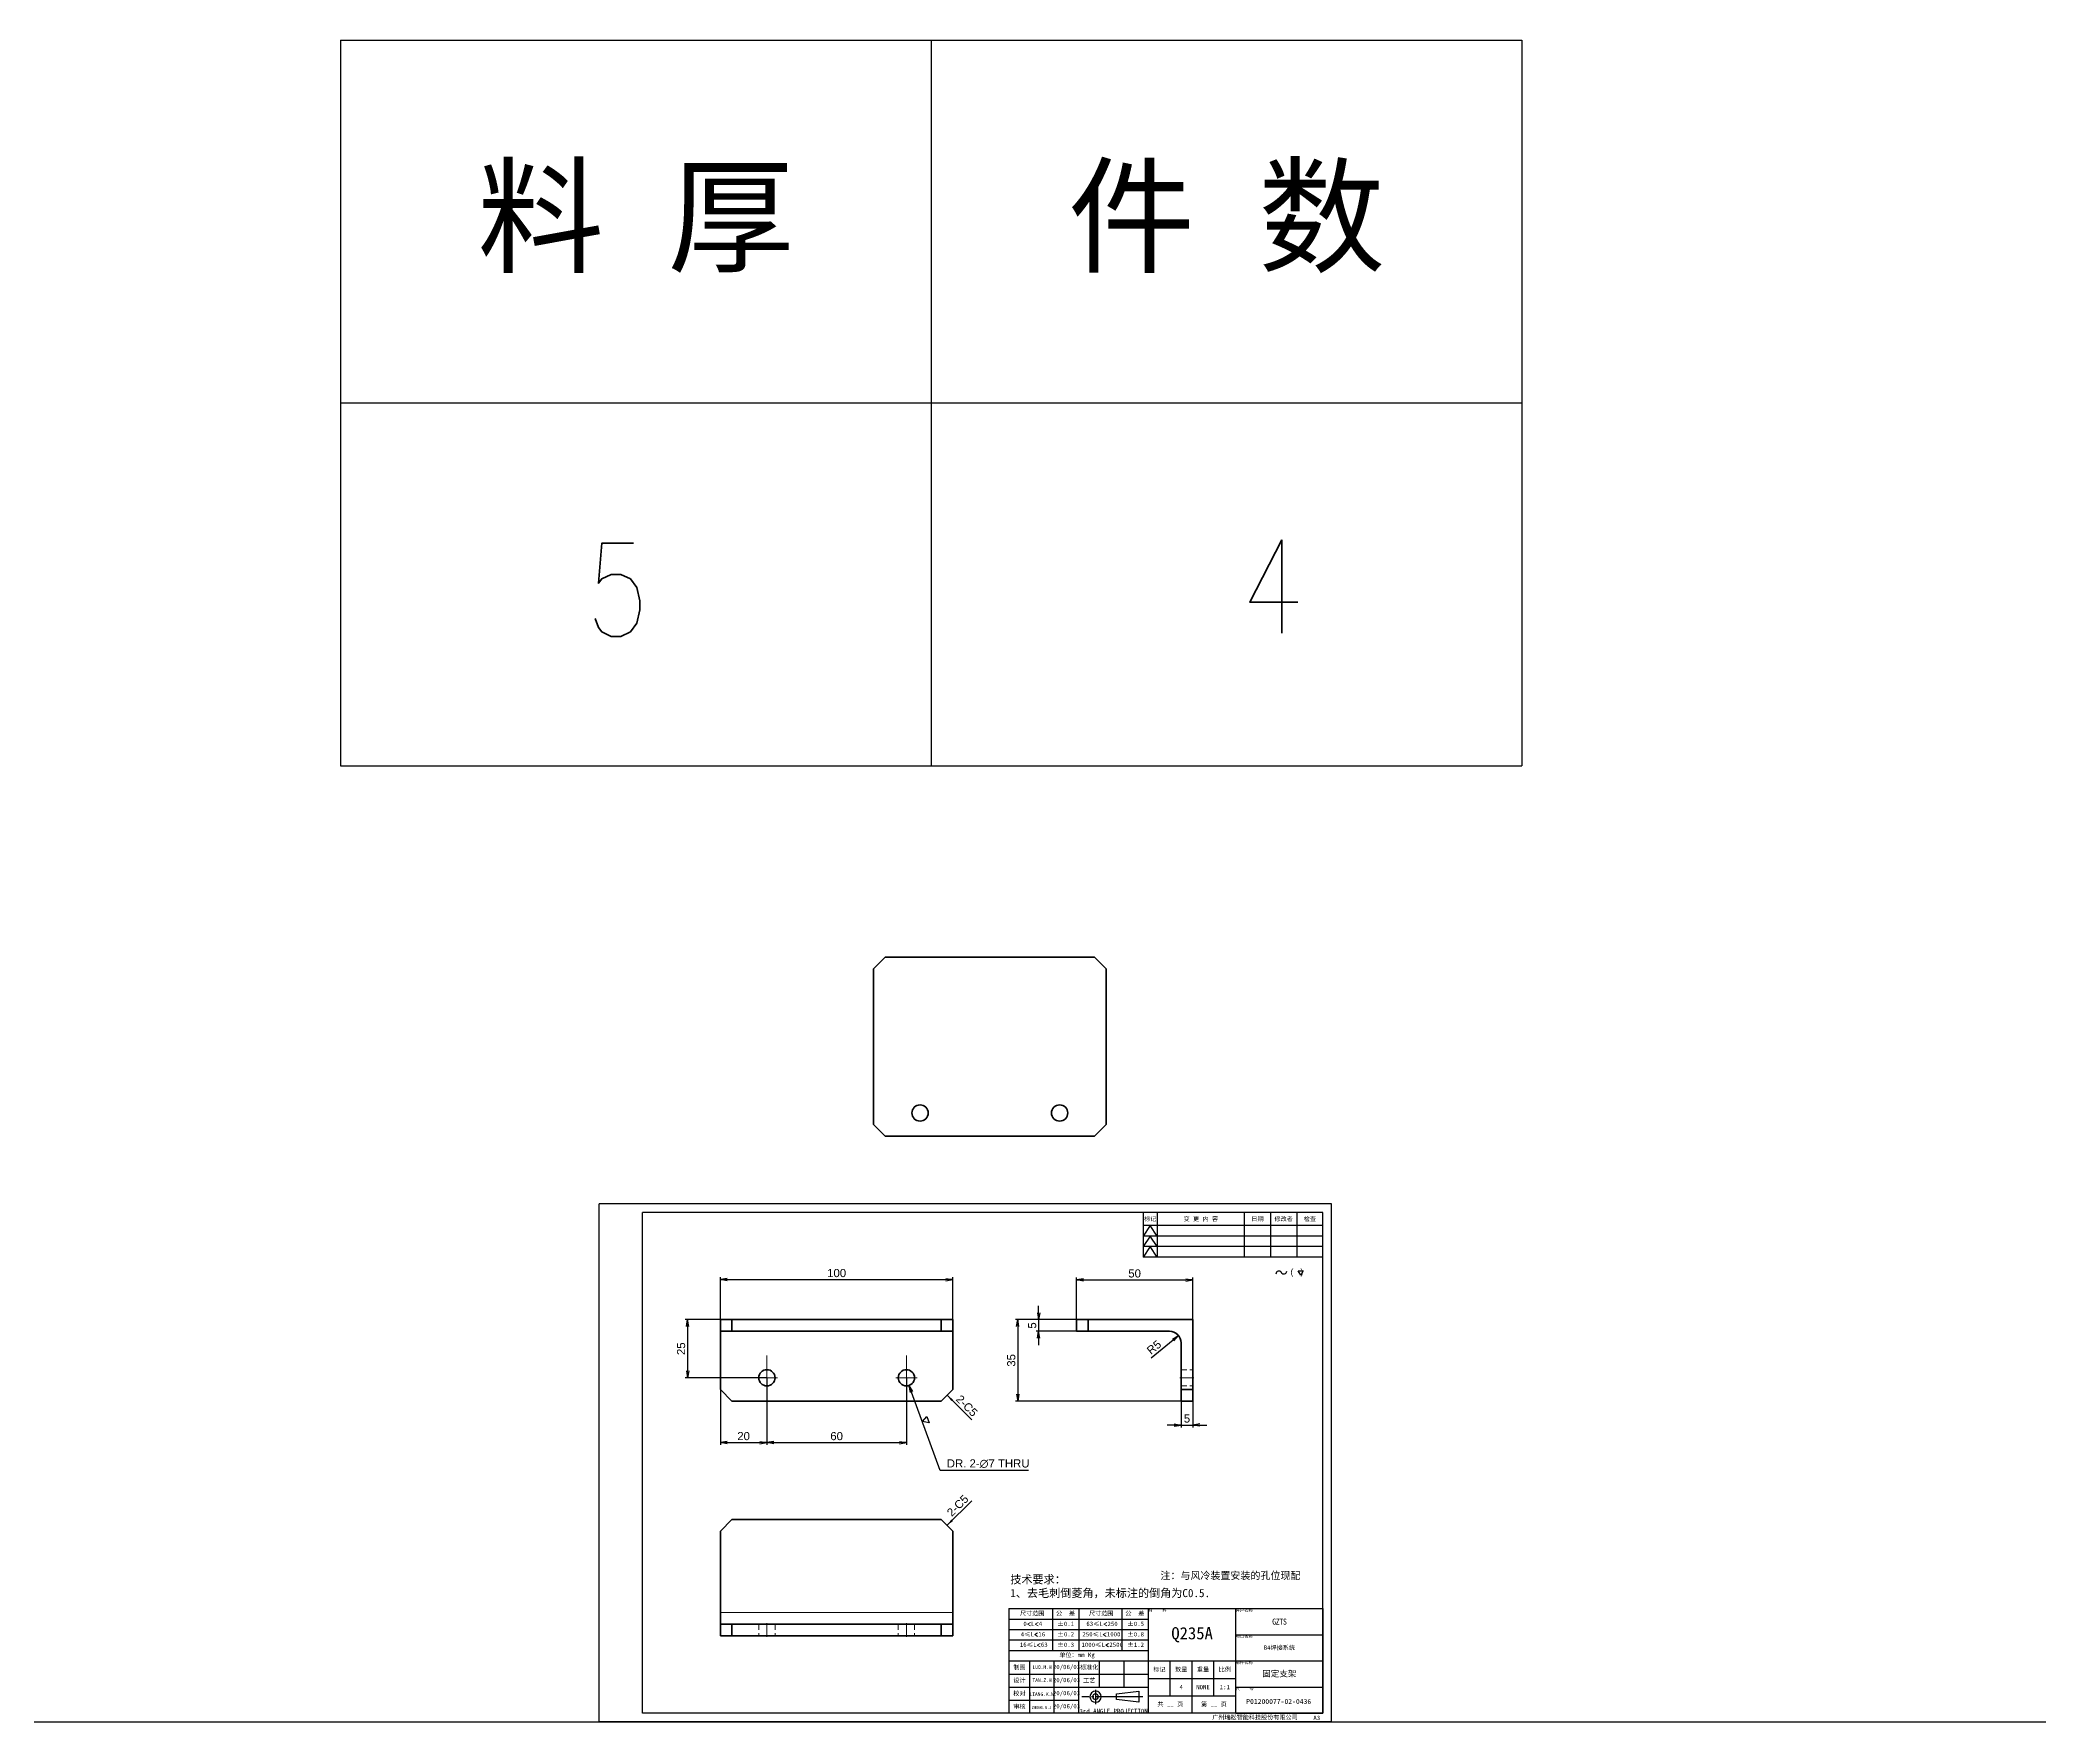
# Model space of a CAD drawing. Header units: millimetres. Extents: x -1727 to 307751, y -105919 to 6637.
# Drawn here: x 27008 to 27867, y -8118 to -7395 of the extents above; entities that cross this region are included whole.
import ezdxf
from ezdxf.enums import TextEntityAlignment as Align

# ---------------------------------------------------------------- set-up
doc = ezdxf.new("R2010")
doc.units = ezdxf.units.MM
doc.linetypes.add('CENTER-HOKUTO', pattern=[23, 20, -1, 1, -1])
doc.linetypes.add('HIDDEN-HOKUTO', pattern=[3.8, 2.5, -1.3])
for name, color, linetype in [('AM_7', 2, 'CENTER-HOKUTO'), ('AM_HID', 1, 'HIDDEN-HOKUTO'), ('AM_VIS', 7, 'Continuous'), ('TITLE_FRAME', 7, 'Continuous'), ('WORD_DIM', 253, 'Continuous')]:
    doc.layers.add(name, color=color, linetype=linetype)
doc.layers.add('SOLID LINE', color=7, linetype='Continuous', lineweight=30)
doc.styles.add('DIM', font='txt.shx', dxfattribs={"width": 0.8, "bigfont": 'bigfont.shx'})
doc.styles.get("Standard").update_dxf_attribs({"font": 'arial.ttf'})
doc.dimstyles.new('RS-1-1', dxfattribs={"dimtxt": 3.5, "dimasz": 3, "dimexe": 1, "dimexo": 0, "dimgap": 1, "dimtad": 3, "dimdsep": 46, "dimtxsty": 'Standard', "dimblk1": 'OPEN', "dimblk2": 'OPEN', "dimsah": 1, "dimcen": 0, "dimclrd": 256, "dimclre": 256, "dimclrt": 3, "dimadec": 0, "dimazin": 0, "dimtfac": 1, "dimtmove": 0, "dimatfit": 3, "dimfxl": 0, "dimtolj": 1, "dimtzin": 0, "dimarcsym": 0})

# ---------------------------------------------------------------- blocks, each defined once
blk = doc.blocks.new('shiage0')
at = {"layer": 'WORD_DIM', "color": 3, "linetype": 'Continuous'}
for centre, start, end in [((1.7, 0), 30, 180), ((4.6, 1.7), 210, 0)]:
    blk.add_arc(centre, 1.69, start, end, dxfattribs=at)
blk = doc.blocks.new('12')
at = {"layer": 'TITLE_FRAME', "color": 3, "linetype": 'Continuous'}
blk.add_lwpolyline([(20.5, 3), (19, 5.5), (21.9, 5.5)], close=True, dxfattribs=at)
blk.add_blockref('shiage0', (6.2, 3.6), dxfattribs=at)
blk.add_text('(   )', height=3.5, dxfattribs=at).set_placement((14.6, 3.1))
blk = doc.blocks.new('_OPEN')
at = {"color": 0}
for p, q in [((-1, 0.17), (0, 0)), ((-1, -0.17), (0, 0)), ((0, 0), (-1, 0))]:
    blk.add_line(p, q, dxfattribs=at)
blk = doc.blocks.new('*D498')
at = {"layer": 'DEFPOINTS', "color": 0, "ltscale": 12, "transparency": 16777216}
for p in [(27400.04, -7927.9), (27300.04, -7945.12), (27400.04, -7945.12)]:
    blk.add_point(p, dxfattribs=at)
at = {"layer": 'WORD_DIM', "lineweight": -2, "ltscale": 12, "transparency": 16777216}
for p, q in [((27300.04, -7945.12), (27300.04, -7926.9)), ((27303.04, -7927.9), (27397.04, -7927.9)), ((27400.04, -7945.12), (27400.04, -7926.9))]:
    blk.add_line(p, q, dxfattribs=at)
at = {"layer": 'WORD_DIM', "lineweight": -2, "ltscale": 12, "transparency": 16777216, "xscale": 3, "yscale": 3, "zscale": 3, "rotation": 180}
blk.add_blockref('_OPEN', (27300.04, -7927.9), dxfattribs=at)
at = {"layer": 'WORD_DIM', "lineweight": -2, "ltscale": 12, "transparency": 16777216, "xscale": 3, "yscale": 3, "zscale": 3}
blk.add_blockref('_OPEN', (27400.04, -7927.9), dxfattribs=at)
at = {"layer": 'WORD_DIM', "color": 3, "ltscale": 12, "transparency": 16777216, "insert": (27350.04, -7925.11), "char_height": 3.5, "attachment_point": 5}
blk.add_mtext('\\A1;100', dxfattribs=at)
blk = doc.blocks.new('*D499')
at = {"layer": 'DEFPOINTS', "color": 0, "ltscale": 12, "transparency": 16777216}
for p in [(27453.16, -7945.12), (27427.9, -7980.12), (27498.16, -7980.12)]:
    blk.add_point(p, dxfattribs=at)
at = {"layer": 'WORD_DIM', "lineweight": -2, "ltscale": 12, "transparency": 16777216}
for p, q in [((27453.16, -7945.12), (27426.9, -7945.12)), ((27427.9, -7948.12), (27427.9, -7977.12)), ((27498.16, -7980.12), (27426.9, -7980.12))]:
    blk.add_line(p, q, dxfattribs=at)
at = {"layer": 'WORD_DIM', "lineweight": -2, "ltscale": 12, "transparency": 16777216, "xscale": 3, "yscale": 3, "zscale": 3}
for p, rotation in [((27427.9, -7945.12), 90), ((27427.9, -7980.12), 270)]:
    blk.add_blockref('_OPEN', p, dxfattribs=dict(at, rotation=rotation))
at = {"layer": 'WORD_DIM', "color": 3, "ltscale": 12, "transparency": 16777216, "insert": (27425.12, -7962.62), "char_height": 3.5, "attachment_point": 5, "rotation": 90}
blk.add_mtext('\\A1;35', dxfattribs=at)
blk = doc.blocks.new('*D500')
at = {"layer": 'DEFPOINTS', "color": 0, "ltscale": 12, "transparency": 16777216}
for p in [(27453.16, -7945.12), (27436.89, -7950.12), (27453.16, -7950.12)]:
    blk.add_point(p, dxfattribs=at)
at = {"layer": 'WORD_DIM', "lineweight": -2, "ltscale": 12, "transparency": 16777216}
for p, q in [((27453.16, -7945.12), (27435.89, -7945.12)), ((27436.89, -7942.12), (27436.89, -7939.12)), ((27436.89, -7945.12), (27436.89, -7950.12)), ((27453.16, -7950.12), (27435.89, -7950.12)), ((27436.89, -7953.12), (27436.89, -7956.12))]:
    blk.add_line(p, q, dxfattribs=at)
at = {"layer": 'WORD_DIM', "lineweight": -2, "ltscale": 12, "transparency": 16777216, "xscale": 3, "yscale": 3, "zscale": 3}
for p, rotation in [((27436.89, -7945.12), 270), ((27436.89, -7950.12), 90)]:
    blk.add_blockref('_OPEN', p, dxfattribs=dict(at, rotation=rotation))
at = {"layer": 'WORD_DIM', "color": 3, "ltscale": 12, "transparency": 16777216, "insert": (27434.11, -7947.62), "char_height": 3.5, "attachment_point": 5, "rotation": 90}
blk.add_mtext('\\A1;5', dxfattribs=at)
blk = doc.blocks.new('*D501')
at = {"layer": 'DEFPOINTS', "color": 0, "ltscale": 12, "transparency": 16777216}
for p in [(27503.16, -7928.06), (27453.16, -7945.12), (27503.16, -7945.12)]:
    blk.add_point(p, dxfattribs=at)
at = {"layer": 'WORD_DIM', "lineweight": -2, "ltscale": 12, "transparency": 16777216}
for p, q in [((27453.16, -7945.12), (27453.16, -7927.06)), ((27456.16, -7928.06), (27500.16, -7928.06)), ((27503.16, -7945.12), (27503.16, -7927.06))]:
    blk.add_line(p, q, dxfattribs=at)
at = {"layer": 'WORD_DIM', "lineweight": -2, "ltscale": 12, "transparency": 16777216, "xscale": 3, "yscale": 3, "zscale": 3, "rotation": 180}
blk.add_blockref('_OPEN', (27453.16, -7928.06), dxfattribs=at)
at = {"layer": 'WORD_DIM', "lineweight": -2, "ltscale": 12, "transparency": 16777216, "xscale": 3, "yscale": 3, "zscale": 3}
blk.add_blockref('_OPEN', (27503.16, -7928.06), dxfattribs=at)
at = {"layer": 'WORD_DIM', "color": 3, "ltscale": 12, "transparency": 16777216, "insert": (27478.16, -7925.27), "char_height": 3.5, "attachment_point": 5}
blk.add_mtext('\\A1;50', dxfattribs=at)
blk = doc.blocks.new('*D502')
at = {"layer": 'DEFPOINTS', "color": 0, "ltscale": 12, "transparency": 16777216}
for p in [(27498.16, -7980.12), (27503.16, -7980.12), (27503.16, -7990.42)]:
    blk.add_point(p, dxfattribs=at)
at = {"layer": 'WORD_DIM', "lineweight": -2, "ltscale": 12, "transparency": 16777216}
for p, q in [((27498.16, -7980.12), (27498.16, -7991.42)), ((27503.16, -7980.12), (27503.16, -7991.42)), ((27495.16, -7990.42), (27492.16, -7990.42)), ((27498.16, -7990.42), (27503.16, -7990.42)), ((27506.16, -7990.42), (27509.16, -7990.42))]:
    blk.add_line(p, q, dxfattribs=at)
at = {"layer": 'WORD_DIM', "lineweight": -2, "ltscale": 12, "transparency": 16777216, "xscale": 3, "yscale": 3, "zscale": 3}
blk.add_blockref('_OPEN', (27498.16, -7990.42), dxfattribs=at)
at = {"layer": 'WORD_DIM', "lineweight": -2, "ltscale": 12, "transparency": 16777216, "xscale": 3, "yscale": 3, "zscale": 3, "rotation": 180}
blk.add_blockref('_OPEN', (27503.16, -7990.42), dxfattribs=at)
at = {"layer": 'WORD_DIM', "color": 3, "ltscale": 12, "transparency": 16777216, "insert": (27500.66, -7987.64), "char_height": 3.5, "attachment_point": 5}
blk.add_mtext('\\A1;5', dxfattribs=at)
blk = doc.blocks.new('*D503')
at = {"layer": 'DEFPOINTS', "color": 0, "ltscale": 12, "transparency": 16777216}
for p in [(27497.02, -7951.95), (27493.16, -7955.12)]:
    blk.add_point(p, dxfattribs=at)
at = {"layer": 'WORD_DIM', "lineweight": -2, "ltscale": 12, "transparency": 16777216}
blk.add_line((27485.3, -7961.58), (27494.7, -7953.85), dxfattribs=at)
at = {"layer": 'WORD_DIM', "lineweight": -2, "ltscale": 12, "transparency": 16777216, "xscale": 3, "yscale": 3, "zscale": 3, "rotation": 39.44017673427739}
blk.add_blockref('_OPEN', (27497.02, -7951.95), dxfattribs=at)
at = {"layer": 'WORD_DIM', "color": 3, "ltscale": 12, "transparency": 16777216, "insert": (27486.5, -7957), "char_height": 3.5, "attachment_point": 5, "rotation": 39.44018}
blk.add_mtext('\\A1;R5', dxfattribs=at)
blk = doc.blocks.new('*D504')
at = {"layer": 'DEFPOINTS', "color": 0, "ltscale": 12, "transparency": 16777216}
for p in [(27300.04, -7975.12), (27320.04, -7975.12), (27320.04, -7997.98)]:
    blk.add_point(p, dxfattribs=at)
at = {"layer": 'WORD_DIM', "lineweight": -2, "ltscale": 12, "transparency": 16777216}
for p, q in [((27300.04, -7975.12), (27300.04, -7998.98)), ((27320.04, -7975.12), (27320.04, -7998.98)), ((27303.04, -7997.98), (27317.04, -7997.98))]:
    blk.add_line(p, q, dxfattribs=at)
at = {"layer": 'WORD_DIM', "lineweight": -2, "ltscale": 12, "transparency": 16777216, "xscale": 3, "yscale": 3, "zscale": 3, "rotation": 180}
blk.add_blockref('_OPEN', (27300.04, -7997.98), dxfattribs=at)
at = {"layer": 'WORD_DIM', "lineweight": -2, "ltscale": 12, "transparency": 16777216, "xscale": 3, "yscale": 3, "zscale": 3}
blk.add_blockref('_OPEN', (27320.04, -7997.98), dxfattribs=at)
at = {"layer": 'WORD_DIM', "color": 3, "ltscale": 12, "transparency": 16777216, "insert": (27310.04, -7995.2), "char_height": 3.5, "attachment_point": 5}
blk.add_mtext('\\A1;20', dxfattribs=at)
blk = doc.blocks.new('*D505')
at = {"layer": 'DEFPOINTS', "color": 0, "ltscale": 12, "transparency": 16777216}
for p in [(27320.04, -7970.12), (27380.04, -7970.12), (27380.04, -7997.98)]:
    blk.add_point(p, dxfattribs=at)
at = {"layer": 'WORD_DIM', "lineweight": -2, "ltscale": 12, "transparency": 16777216}
for p, q in [((27320.04, -7970.12), (27320.04, -7998.98)), ((27380.04, -7970.12), (27380.04, -7998.98)), ((27323.04, -7997.98), (27377.04, -7997.98))]:
    blk.add_line(p, q, dxfattribs=at)
at = {"layer": 'WORD_DIM', "lineweight": -2, "ltscale": 12, "transparency": 16777216, "xscale": 3, "yscale": 3, "zscale": 3, "rotation": 180}
blk.add_blockref('_OPEN', (27320.04, -7997.98), dxfattribs=at)
at = {"layer": 'WORD_DIM', "lineweight": -2, "ltscale": 12, "transparency": 16777216, "xscale": 3, "yscale": 3, "zscale": 3}
blk.add_blockref('_OPEN', (27380.04, -7997.98), dxfattribs=at)
at = {"layer": 'WORD_DIM', "color": 3, "ltscale": 12, "transparency": 16777216, "insert": (27350.04, -7995.2), "char_height": 3.5, "attachment_point": 5}
blk.add_mtext('\\A1;60', dxfattribs=at)
blk = doc.blocks.new('*D506')
at = {"layer": 'DEFPOINTS', "color": 0, "ltscale": 12, "transparency": 16777216}
for p in [(27300.04, -7945.12), (27285.95, -7970.12), (27320.04, -7970.12)]:
    blk.add_point(p, dxfattribs=at)
at = {"layer": 'WORD_DIM', "lineweight": -2, "ltscale": 12, "transparency": 16777216}
for p, q in [((27300.04, -7945.12), (27284.95, -7945.12)), ((27285.95, -7948.12), (27285.95, -7967.12)), ((27320.04, -7970.12), (27284.95, -7970.12))]:
    blk.add_line(p, q, dxfattribs=at)
at = {"layer": 'WORD_DIM', "lineweight": -2, "ltscale": 12, "transparency": 16777216, "xscale": 3, "yscale": 3, "zscale": 3}
for p, rotation in [((27285.95, -7945.12), 90), ((27285.95, -7970.12), 270)]:
    blk.add_blockref('_OPEN', p, dxfattribs=dict(at, rotation=rotation))
at = {"layer": 'WORD_DIM', "color": 3, "ltscale": 12, "transparency": 16777216, "insert": (27283.17, -7957.62), "char_height": 3.5, "attachment_point": 5, "rotation": 90}
blk.add_mtext('\\A1;25', dxfattribs=at)
blk = doc.blocks.new('*D507')
at = {"layer": 'DEFPOINTS', "color": 0, "ltscale": 12, "transparency": 16777216}
for p in [(27378.84, -7966.83), (27381.24, -7973.41)]:
    blk.add_point(p, dxfattribs=at)
at = {"layer": 'WORD_DIM', "lineweight": -2, "ltscale": 12, "transparency": 16777216}
for p, q in [((27394.58, -8009.92), (27382.27, -7976.23)), ((27432.59, -8009.92), (27394.58, -8009.92))]:
    blk.add_line(p, q, dxfattribs=at)
at = {"layer": 'WORD_DIM', "lineweight": -2, "ltscale": 12, "transparency": 16777216, "xscale": 3, "yscale": 3, "zscale": 3, "rotation": 110.0667919628713}
blk.add_blockref('_OPEN', (27381.24, -7973.41), dxfattribs=at)
at = {"layer": 'WORD_DIM', "color": 3, "ltscale": 12, "transparency": 16777216, "insert": (27415.18, -8007.03), "char_height": 3.5, "attachment_point": 5}
blk.add_mtext('\\A1;DR. 2-∅7 THRU', dxfattribs=at)
blk = doc.blocks.new('shiage1')
at = {"layer": 'WORD_DIM', "color": 3, "linetype": 'Continuous'}
for p, q in [((0, 0), (-1.44, 2.5)), ((-1.44, 2.5), (1.44, 2.5)), ((1.44, 2.5), (0, 0))]:
    blk.add_line(p, q, dxfattribs=at)
blk = doc.blocks.new('*T16')
at = {"color": 0, "linetype": 'ByBlock', "lineweight": -2, "transparency": 16777216}
for p, q in [((0, 0), (127, 0)), ((0, 0), (0, -78)), ((63.5, 0), (63.5, -78)), ((127, 0), (127, -78)), ((0, -39), (127, -39)), ((0, -78), (127, -78))]:
    blk.add_line(p, q, dxfattribs=at)
at = {"color": 0, "transparency": 16777216, "char_height": 10, "width": 60.5, "attachment_point": 5}
for s, insert in [('{\\fSimSun|b0|i0|c134|p2;料 厚}', (31.75, -19.5)), ('{\\fSimSun|b0|i0|c134|p2;件 数}', (95.25, -19.5))]:
    blk.add_mtext(s, dxfattribs=dict(at, insert=insert))
blk = doc.blocks.new('拆图参数')
blk.add_blockref('*T16', (-63.5, 78))
at = {"style": 'DIM', "width": 0.8}
blk.add_attdef('6', text='', height=10, dxfattribs=at).set_placement((-37.13, 18.91), align=Align.MIDDLE_LEFT)
blk.add_attdef('1', text='', height=10, dxfattribs=at).set_placement((36.65, 19.27), align=Align.MIDDLE_CENTER)

msp = doc.modelspace()

# ---------------------------------------------------------------- linework, layer by layer
at = {"color": 7, "lineweight": 35}
for p, q in [((27365.91481, -7794.2856), (27370.91481, -7789.2856)), ((27460.91481, -7789.2856), (27370.91481, -7789.2856)), ((27465.91481, -7794.2856), (27460.91481, -7789.2856)), ((27460.91481, -7866.2856), (27370.91481, -7866.2856)), ((27395.04393, -7945.12188), (27305.04393, -7945.12188)), ((27458.15551, -7945.12188), (27503.15551, -7945.12188)), ((27503.15551, -7945.12188), (27503.15551, -7975.12188)), ((27305.04393, -7950.12188), (27395.04393, -7950.12188)), ((27493.15551, -7950.12188), (27458.15551, -7950.12188)), ((27395.04393, -7980.12188), (27305.04393, -7980.12188)), ((27305.04393, -8031.02242), (27395.04393, -8031.02242)), ((27300.04393, -8071.02242), (27300.04393, -8036.02242)), ((27400.04393, -8071.02242), (27400.04393, -8036.02242)), ((27395.04393, -8076.02242), (27305.04393, -8076.02242)), ((27395.04393, -8081.02242), (27305.04393, -8081.02242))]:
    msp.add_line(p, q, dxfattribs=at)
at = {"color": 7, "lineweight": 35, "ltscale": 0.375}
for p, q in [((27365.91481, -7861.2856), (27365.91481, -7794.2856)), ((27465.91481, -7861.2856), (27465.91481, -7794.2856)), ((27300.04393, -7975.12188), (27300.04393, -7955.12188)), ((27400.04393, -7975.12188), (27400.04393, -7955.12188)), ((27498.15551, -7975.12188), (27498.15551, -7955.12188))]:
    msp.add_line(p, q, dxfattribs=at)
at = {"color": 7, "lineweight": 35, "ltscale": 0.176777}
for p, q in [((27370.91481, -7866.2856), (27365.91481, -7861.2856)), ((27465.91481, -7861.2856), (27460.91481, -7866.2856)), ((27305.04393, -7980.12188), (27300.04393, -7975.12188)), ((27400.04393, -7975.12188), (27395.04393, -7980.12188)), ((27300.04393, -8036.02242), (27305.04393, -8031.02242)), ((27395.04393, -8031.02242), (27400.04393, -8036.02242))]:
    msp.add_line(p, q, dxfattribs=at)
at = {"color": 7, "lineweight": 35, "ltscale": 0.125}
for p, q in [((27305.04393, -7945.12188), (27300.04393, -7945.12188)), ((27300.04393, -7945.12188), (27300.04393, -7950.12188)), ((27305.04393, -7945.12188), (27305.04393, -7950.12188)), ((27400.04393, -7945.12188), (27395.04393, -7945.12188)), ((27395.04393, -7945.12188), (27395.04393, -7950.12188)), ((27400.04393, -7945.12188), (27400.04393, -7950.12188)), ((27458.15551, -7945.12188), (27453.15551, -7945.12188)), ((27453.15551, -7945.12188), (27453.15551, -7950.12188)), ((27458.15551, -7945.12188), (27458.15551, -7950.12188)), ((27300.04393, -7950.12188), (27305.04393, -7950.12188)), ((27300.04393, -7955.12188), (27300.04393, -7950.12188)), ((27395.04393, -7950.12188), (27400.04393, -7950.12188)), ((27400.04393, -7955.12188), (27400.04393, -7950.12188)), ((27453.15551, -7950.12188), (27458.15551, -7950.12188)), ((27503.15551, -7975.12188), (27498.15551, -7975.12188)), ((27498.15551, -7975.12188), (27498.15551, -7980.12188)), ((27503.15551, -7980.12188), (27503.15551, -7975.12188)), ((27503.15551, -7980.12188), (27498.15551, -7980.12188)), ((27300.04393, -8076.02242), (27300.04393, -8071.02242)), ((27400.04393, -8076.02242), (27400.04393, -8071.02242)), ((27300.04393, -8081.02242), (27300.04393, -8076.02242)), ((27305.04393, -8076.02242), (27300.04393, -8076.02242)), ((27305.04393, -8081.02242), (27300.04393, -8081.02242)), ((27305.04393, -8081.02242), (27305.04393, -8076.02242)), ((27400.04393, -8076.02242), (27395.04393, -8076.02242)), ((27395.04393, -8081.02242), (27395.04393, -8076.02242)), ((27395.04393, -8081.02242), (27400.04393, -8081.02242)), ((27400.04393, -8081.02242), (27400.04393, -8076.02242))]:
    msp.add_line(p, q, dxfattribs=at)
at = {"color": 7, "lineweight": 13}
msp.add_line((27300.04393, -8071.02242), (27400.04393, -8071.02242), dxfattribs=at)
msp.add_line((538.05434, -8118.07641), (39955.55791, -8118.07641))
at = {"color": 7, "lineweight": 35}
for centre in [(27385.91481, -7856.2856), (27445.91481, -7856.2856), (27320.04393, -7970.12188), (27380.04393, -7970.12188)]:
    msp.add_circle(centre, 3.5, dxfattribs=at)
msp.add_arc((27493.15551, -7955.12188), 5, 0, 90.0000025, dxfattribs=at)
at = {"layer": 'AM_7', "lineweight": 13}
for p, q in [((27320.04393, -7960.57189), (27320.04393, -7974.67187)), ((27380.04393, -7960.57189), (27380.04393, -7974.67187)), ((27324.59392, -7970.12188), (27315.49395, -7970.12188)), ((27384.59392, -7970.12188), (27375.49395, -7970.12188)), ((27497.65551, -7970.12188), (27503.65551, -7970.12188)), ((27320.04393, -8075.52236), (27320.04393, -8081.52297)), ((27380.04393, -8075.52236), (27380.04393, -8081.52297))]:
    msp.add_line(p, q, dxfattribs=at)
at = {"layer": 'AM_HID', "lineweight": 13}
for p, q in [((27458.15551, -7945.12188), (27458.15551, -7950.12188)), ((27498.15551, -7966.62188), (27503.15551, -7966.62188)), ((27498.15551, -7966.62188), (27503.15551, -7966.62188)), ((27498.15551, -7973.62188), (27503.15551, -7973.62188)), ((27498.15551, -7973.62188), (27503.15551, -7973.62188)), ((27503.15551, -7975.12188), (27498.15551, -7975.12188)), ((27316.54393, -8076.02242), (27316.54393, -8081.02242)), ((27323.54393, -8076.02242), (27323.54393, -8081.02242)), ((27376.54393, -8076.02242), (27376.54393, -8081.02242)), ((27383.54393, -8076.02242), (27383.54393, -8081.02242))]:
    msp.add_line(p, q, dxfattribs=at)
at = {"layer": 'AM_VIS', "linetype": 'Continuous'}
for p, q in [((27559.11745, -7899.07645), (27266.61745, -7899.07645)), ((27266.61745, -8114.32645), (27266.61745, -7899.07645)), ((27559.11745, -8114.32645), (27559.11745, -7899.07645)), ((27559.11745, -8114.32645), (27266.61745, -8114.32645))]:
    msp.add_line(p, q, dxfattribs=at)
at = {"layer": 'TITLE_FRAME', "linetype": 'Continuous'}
for p, q in [((27481.86745, -7899.07645), (27481.86745, -7918.20145)), ((27487.86745, -7899.07645), (27487.86745, -7918.20145)), ((27525.36745, -7918.20145), (27525.36745, -7899.07645)), ((27536.61745, -7899.07645), (27536.61745, -7918.20145)), ((27547.86745, -7899.07645), (27547.86745, -7918.20145)), ((27559.11745, -7918.20145), (27559.11745, -7899.07645)), ((27559.11745, -7904.70145), (27481.86745, -7904.70145)), ((27484.86745, -7904.70145), (27481.86745, -7909.20145)), ((27559.11745, -7909.20145), (27481.86745, -7909.20145)), ((27484.86745, -7909.20145), (27481.86745, -7913.70145)), ((27487.86745, -7909.20145), (27484.86745, -7904.70145)), ((27487.86745, -7913.70145), (27484.86745, -7909.20145)), ((27559.11745, -7913.70145), (27481.86745, -7913.70145)), ((27484.86745, -7913.70145), (27481.86745, -7918.20145)), ((27559.11745, -7918.20145), (27481.86745, -7918.20145)), ((27487.86745, -7918.20145), (27484.86745, -7913.70145)), ((27424.11745, -8069.32645), (27559.11745, -8069.32645)), ((27424.11745, -8069.32645), (27424.11745, -8114.32645)), ((27424.11745, -8073.82645), (27484.11745, -8073.82645)), ((27442.86745, -8069.32645), (27442.86745, -8087.32645)), ((27454.11745, -8069.32645), (27454.11745, -8087.32645)), ((27472.86745, -8087.32645), (27472.86745, -8069.32645)), ((27484.11745, -8114.32645), (27484.11745, -8069.32645)), ((27521.61745, -8114.32645), (27521.61745, -8069.32645)), ((27424.11745, -8078.32645), (27484.11745, -8078.32645)), ((27424.11745, -8082.82645), (27484.11745, -8082.82645)), ((27521.61745, -8080.57645), (27559.11745, -8080.57645)), ((27424.11745, -8087.32645), (27484.11745, -8087.32645)), ((27424.11745, -8091.82645), (27559.11745, -8091.82645)), ((27424.11745, -8097.45145), (27484.11745, -8097.45145)), ((27433.11745, -8114.32645), (27433.11745, -8091.82645)), ((27443.61745, -8114.32645), (27443.61745, -8091.82645)), ((27454.11745, -8114.32645), (27454.11745, -8091.82645)), ((27463.11745, -8103.07645), (27463.11745, -8091.82645)), ((27473.61745, -8103.07645), (27473.61745, -8091.82645)), ((27484.11745, -8099.32645), (27521.61745, -8099.32645)), ((27493.49245, -8106.82645), (27493.49245, -8091.82645)), ((27502.86745, -8114.32645), (27502.86745, -8091.82645)), ((27512.24245, -8106.82645), (27512.24245, -8091.82645)), ((27424.11745, -8103.07645), (27484.11745, -8103.07645)), ((27424.11745, -8108.70145), (27454.11745, -8108.70145)), ((27484.11745, -8106.82645), (27521.61745, -8106.82645)), ((27521.61745, -8103.07645), (27559.11745, -8103.07645))]:
    msp.add_line(p, q, dxfattribs=at)
at = {"layer": 'TITLE_FRAME', "color": 2, "linetype": 'CENTER-HOKUTO'}
for p, q in [((27481.67251, -8107.21464), (27455.41651, -8107.21464)), ((27461.34331, -8104.26264), (27461.34331, -8110.46424))]:
    msp.add_line(p, q, dxfattribs=at)
at = {"layer": 'TITLE_FRAME', "color": 3, "linetype": 'Continuous'}
for p, q in [((27470.34331, -8106.01464), (27479.94331, -8104.81464)), ((27470.34331, -8108.41464), (27470.34331, -8106.01464)), ((27479.94331, -8109.61464), (27470.34331, -8108.41464)), ((27479.94331, -8104.81464), (27479.94331, -8109.61464))]:
    msp.add_line(p, q, dxfattribs=at)
for radius in [2.4, 1.2]:
    msp.add_arc((27461.34331, -8107.21464), radius, 0, 359.98938268, dxfattribs=at)
at = {"layer": 'WORD_DIM', "linetype": 'Continuous'}
for p, q in [((27247.86745, -8118.07645), (27247.86745, -7895.32645)), ((27562.86745, -7895.32645), (27247.86745, -7895.32645)), ((27562.86745, -8118.07645), (27562.86745, -7895.32645)), ((27559.11745, -8069.32645), (27559.11745, -8114.32645)), ((27521.61745, -8114.32645), (27559.11745, -8114.32645)), ((27562.86745, -8118.07645), (27247.86745, -8118.07645))]:
    msp.add_line(p, q, dxfattribs=at)

# ---------------------------------------------------------------- block references
at = {"xscale": 4, "yscale": 4, "zscale": 4}
msp.add_blockref('拆图参数', (27390.68166, -7707.03721), dxfattribs=at).add_auto_attribs({'1': '4', '6': '5'})
at = {"layer": 'WORD_DIM', "linetype": 'Continuous', "xscale": 0.75, "yscale": 0.75, "zscale": 0.75}
msp.add_blockref('12', (27534.21099, -7928.20447), dxfattribs=at)
at = {"layer": 'WORD_DIM', "color": 3, "ltscale": 12, "rotation": 290.0667919625573}
msp.add_blockref('shiage1', (27386.91368, -7988.92812), dxfattribs=at)

# ---------------------------------------------------------------- texts
at = {"layer": 'SOLID LINE', "ltscale": 0.5}
for s, insert, char_height, width, attachment_point in [('\\pt11.25;{\\fSimHei|b0|i0|c134|p2;\\C3;标记}', (27484.86745, -7901.88895), 1.875, 6, 5), ('\\pt11.25;{\\fSimHei|b0|i0|c134|p2;\\C3;变 更 内 容}', (27506.61745, -7901.88895), 1.875, 37.5, 5), ('\\pt11.25;{\\fSimHei|b0|i0|c134|p2;\\C3;日期}', (27530.99245, -7901.88895), 1.875, 11.25, 5), ('\\pt11.25;{\\fSimHei|b0|i0|c134|p2;\\C3;修改者}', (27542.24245, -7901.88895), 1.875, 11.25, 5), ('\\pt11.25;{\\fSimHei|b0|i0|c134|p2;\\C3;检查}', (27553.49245, -7901.88895), 1.875, 11.25, 5), ('\\pt21;{\\fSimHei|b0|i0|c134|p2;\\C3;技术要求：\\P1、去毛刺倒菱角，未标注的倒角为C0.5.}', (27424.69737, -8055.06823), 3.5, 103.9326425, 1), ('{\\fSimHei|b0|i0|c134|p2;\\C3;注：与风冷装置安装的孔位现配}', (27519.33711, -8055.30723), 3.15, 71.7036417, 5), ('\\pt11.25;{\\fSimHei|b0|i0|c134|p2;\\C3;尺寸范围}', (27428.85742, -8070.42975), 1.875, 33.9761391, 1), ('\\pt11.25;{\\fSimHei|b0|i0|c134|p2;\\C3;公  差}', (27444.34773, -8070.42975), 1.875, 33.9761391, 1), ('\\pt11.25;{\\fSimHei|b0|i0|c134|p2;\\C3;尺寸范围}', (27458.51801, -8070.42975), 1.875, 33.9761391, 1), ('\\pt11.25;{\\fSimHei|b0|i0|c134|p2;\\C3;公  差}', (27474.14699, -8070.42975), 1.875, 33.9761391, 1), ('{\\fSimHei|b0|i0|c134|p2;\\C3;材    料}', (27484.11745, -8069.32645), 1.3125, 37.5, 1), ('\\pt7.875;{\\fSimHei|b0|i0|c134|p2;\\C3;客户名称}', (27521.61745, -8069.32645), 1.3125, 37.5, 1), ('{\\fSimHei|b0|i0|c134|p2;\\W0.8;\\T0.9;\\C3;GZTS}', (27540.36745, -8074.95145), 2.625, 37.5, 5), ('\\pt11.25;{\\fSimHei|b0|i0|c134|p2;\\C3;4\\H0.9583x;≤\\H1.043x;L\\Fromans,bigfont|c134;\\H0.9588x;<\\fSimHei|b0|i0|c134|p2;\\H1.043x;16}', (27429.17733, -8079.42975), 1.875, 33.9761391, 1), ('\\pt11.25;{\\fSimHei|b0|i0|c134|p2;\\C3;0\\Fromans,bigfont|c134;\\H0.9583x;<\\fSimHei|b0|i0|c134|p2;\\H1.044x;L\\Fromans,bigfont|c134;\\H0.9583x;<\\fSimHei|b0|i0|c134|p2;\\H1.044x;4}', (27430.32785, -8074.92975), 1.875, 33.9761391, 1), ('\\pt11.25;{\\fSimHei|b0|i0|c134|p2;\\C3;%%P0.1}', (27444.8042, -8074.92975), 1.875, 33.9761391, 1), ('\\pt11.25;{\\fSimHei|b0|i0|c134|p2;\\C3;%%P0.2}', (27444.8042, -8079.42975), 1.875, 33.9761391, 1), ('\\pt11.25;{\\fSimHei|b0|i0|c134|p2;\\C3;250\\H0.9583x;≤\\H1.044x;L\\Fromans,bigfont|c134;\\H0.9579x;<\\fSimHei|b0|i0|c134|p2;\\H1.044x;1000}', (27455.69323, -8079.42975), 1.875, 33.9761391, 1), ('\\pt11.25;{\\fSimHei|b0|i0|c134|p2;\\C3;63\\H0.9583x;≤\\H1.044x;L\\Fromans,bigfont|c134;\\H0.9579x;<\\fSimHei|b0|i0|c134|p2;\\H1.044x;250}', (27457.40521, -8074.92975), 1.875, 33.9761391, 1), ('\\pt11.25;{\\fSimHei|b0|i0|c134|p2;\\C3;%%P0.5}', (27474.85695, -8074.92975), 1.875, 33.9761391, 1), ('\\pt11.25;{\\fSimHei|b0|i0|c134|p2;\\C3;%%P0.8}', (27474.85695, -8079.42975), 1.875, 33.9761391, 1), ('\\pt31.5;{\\fSimHei|b0|i0|c134|p2;\\C3;Q235A}', (27502.86745, -8080.57645), 5.25, 37.5, 5), ('\\pt7.875;{\\fSimHei|b0|i0|c134|p2;\\C3;项目名称}', (27521.61745, -8080.57645), 1.3125, 37.5, 1), ('\\pt11.25;{\\fSimHei|b0|i0|c134|p2;\\C3;16\\H0.9583x;≤\\H1.044x;L\\Fromans,bigfont|c134;\\H0.9579x;<\\fSimHei|b0|i0|c134|p2;\\H1.044x;63}', (27428.79105, -8083.92975), 1.875, 33.9761391, 1), ('\\pt11.25;{\\fSimHei|b0|i0|c134|p2;\\C3;%%P0.3}', (27444.8042, -8083.92975), 1.875, 33.9761391, 1), ('\\pt11.25;{\\fSimHei|b0|i0|c134|p2;\\C3;单位：mm Kg}', (27445.79079, -8088.28783), 1.875, 33.9761391, 1), ('\\pt11.25;{\\fSimHei|b0|i0|c134|p2;\\C3;%%P1.2}', (27474.85695, -8083.92975), 1.875, 33.9761391, 1), ('{\\fSimHei|b0|i0|c134|p2;\\C3;B4焊接系统}', (27540.36745, -8086.20145), 1.875, 37.5, 5), ('\\pt11.25;{\\fSimHei|b0|i0|c134|p2;\\C3;制图}', (27428.61745, -8094.63895), 1.875, 9, 5), ('\\pt11.25;{\\fSimHei|b0|i0|c134|p2;\\C3;设计}', (27428.61745, -8100.26395), 1.875, 9, 5), ('\\pt216;{\\fSimHei|b0|i0|c134|p2;\\H0.8x;\\C3;TAN.Z.H}', (27438.36153, -8100.13948), 1.875, 10.5, 5), ('\\pt216;{\\fSimHei|b0|i0|c134|p2;\\H0.8x;\\C3;LUO.M.H}', (27438.36153, -8094.51448), 1.875, 10.5, 5), ('\\pt45;{\\fSimHei|b0|i0|c134|p2;\\C3;20/06/03}', (27448.86745, -8094.63895), 1.875, 10.5, 5), ('\\pt45;{\\fSimHei|b0|i0|c134|p2;\\C3;20/06/03}', (27448.86745, -8100.26395), 1.875, 10.5, 5), ('\\pt11.25;{\\fSimHei|b0|i0|c134|p2;\\C3;标准化}', (27458.61745, -8094.63895), 1.875, 9, 5), ('\\pt11.25;{\\fSimHei|b0|i0|c134|p2;\\C3;工艺}', (27458.61745, -8100.26395), 1.875, 9, 5), ('\\pt11.25;{\\fSimHei|b0|i0|c134|p2;\\C3;标记}', (27488.80495, -8095.57645), 1.875, 9.375, 5), ('\\pt11.25;{\\fSimHei|b0|i0|c134|p2;\\C3;数量}', (27498.17995, -8095.57645), 1.875, 9.375, 5), ('\\pt11.25;{\\fSimHei|b0|i0|c134|p2;\\C3;重量}', (27507.55495, -8095.57645), 1.875, 9.375, 5), ('\\pt11.25;{\\fSimHei|b0|i0|c134|p2;\\C3;比例}', (27516.92995, -8095.57645), 1.875, 9.375, 5), ('\\pt7.875;{\\fSimHei|b0|i0|c134|p2;\\C3;部件名称}', (27521.61745, -8091.82645), 1.3125, 37.5, 1), ('{\\fSimHei|b0|i0|c134|p2;\\C3;固定支架}', (27540.36745, -8097.45145), 2.625, 37.5, 5), ('\\pt11.25;{\\fSimHei|b0|i0|c134|p2;\\C3;校对}', (27428.61745, -8105.88895), 1.875, 9, 5), ('{\\fSimHei|b0|i0|c134|p2;\\C3;LIANG.K.W}', (27438.25123, -8106.14644), 1.5, 8.4, 5), ('\\pt45;{\\fSimHei|b0|i0|c134|p2;\\C3;20/06/03}', (27448.86745, -8105.88895), 1.875, 10.5, 5), ('\\pt11.25;{\\fSimHei|b0|i0|c134|p2;\\C3;4}', (27498.17995, -8103.07645), 1.875, 9.375, 5), ('\\pt11.25;{\\fSimHei|b0|i0|c134|p2;\\C3;NONE}', (27507.55495, -8103.07645), 1.875, 9.375, 5), ('\\pt11.25;{\\fSimHei|b0|i0|c134|p2;\\C3;1:1}', (27516.92995, -8103.07645), 1.875, 9.375, 5), ('\\pt7.875;{\\fSimHei|b0|i0|c134|p2;\\C3;代    号}', (27521.61745, -8103.07645), 1.3125, 37.5, 1), ('{\\fSimHei|b0|i0|c134|p2;\\C3;P01200077-02-0436}', (27540.10525, -8109.26919), 2.1, 30, 5), ('\\pt11.25;{\\fSimHei|b0|i0|c134|p2;\\C3;审核}', (27428.61745, -8111.51395), 1.875, 9, 5), ('\\pt172.8;{\\fSimHei|b0|i0|c134|p2;\\H0.8x;\\C3;ZHONG.R.J}', (27438.16554, -8111.85756), 1.5, 8.4, 5), ('\\pt45;{\\fSimHei|b0|i0|c134|p2;\\C3;20/06/03}', (27448.86745, -8111.51395), 1.875, 10.5, 5), ('{\\fSimHei|b0|i0|c134|p2;\\C3;3rd ANGLE PROJECTION}', (27469.11745, -8114.32645), 1.875, 30, 8), ('\\pt11.25;{\\fSimHei|b0|i0|c134|p2;\\C3;共 __ 页}', (27493.49245, -8110.57645), 1.875, 18.75, 5), ('\\pt11.25;{\\fSimHei|b0|i0|c134|p2;\\C3;第 __ 页}', (27512.24245, -8110.57645), 1.875, 18.75, 5), ('\\pt11.25;{\\fSimHei|b0|i0|c134|p2;\\C3;广州瑞松智能科技股份有限公司}', (27511.5404, -8115.10306), 1.875, 58.9213561, 1), ('\\pt11.25;{\\fSimHei|b0|i0|c134|p2;\\C3;A3}', (27554.9841, -8115.37451), 1.875, 58.9213561, 1)]:
    msp.add_mtext(s, dxfattribs=dict(at, insert=insert, char_height=char_height, width=width, attachment_point=attachment_point))
at = {"layer": 'SOLID LINE', "ltscale": 0.5, "insert": (27455.2817, -8083.92975), "char_height": 1.875, "width": 33.9761391, "attachment_point": 1, "line_spacing_factor": 0.72}
msp.add_mtext('\\pt11.25;{\\fSimHei|b0|i0|c134|p2;\\C3;1000\\H0.9583x;≤\\H1.044x;L\\Fromans,bigfont|c134;\\H0.9579x;<\\fSimHei|b0|i0|c134|p2;\\H1.044x;2500}', dxfattribs=at)
at = {"layer": 'WORD_DIM', "color": 3, "linetype": 'Continuous', "ltscale": 12}
for rotation, p in [(315, (27401.04393, -7979.62188)), (44.89246434, (27399.5505, -8030.02618))]:
    msp.add_text('2-C5', height=3.5, rotation=rotation, dxfattribs=at).set_placement(p)

# ---------------------------------------------------------------- dimensions: what is measured, and where the dimension line sits
at = {"layer": 'WORD_DIM', "ltscale": 12}
for base, p1, p2, picture, middle in [((27400.04393, -7927.89971), (27300.04393, -7945.12188), (27400.04393, -7945.12188), '*D498', (27350.04393, -7925.11271)), ((27503.15551, -7928.06028), (27453.15551, -7945.12188), (27503.15551, -7945.12188), '*D501', (27478.15551, -7925.27328)), ((27380.04393, -7997.98472), (27320.04393, -7970.12188), (27380.04393, -7970.12188), '*D505', (27350.04393, -7995.19772)), ((27320.04393, -7997.98472), (27300.04393, -7975.12188), (27320.04393, -7975.12188), '*D504', (27310.04393, -7995.19772)), ((27503.15551, -7990.42435), (27498.15551, -7980.12188), (27503.15551, -7980.12188), '*D502', (27500.65551, -7987.64451))]:
    dim = msp.add_linear_dim(base=base, p1=p1, p2=p2, dimstyle='RS-1-1', dxfattribs=at)
    dim.commit()
    dim.dimension.update_dxf_attribs({"geometry": picture, "text_midpoint": middle})
for base, p1, p2, picture, middle in [((27285.95437, -7970.12188), (27300.04393, -7945.12188), (27320.04393, -7970.12188), '*D506', (27283.16737, -7957.62188)), ((27427.90408, -7980.12188), (27453.15551, -7945.12188), (27498.15551, -7980.12188), '*D499', (27425.11588, -7962.62188)), ((27436.89088, -7950.12188), (27453.15551, -7945.12188), (27453.15551, -7950.12188), '*D500', (27434.11104, -7947.62188))]:
    dim = msp.add_linear_dim(base=base, p1=p1, p2=p2, angle=90, dimstyle='RS-1-1', dxfattribs=at)
    dim.commit()
    dim.dimension.update_dxf_attribs({"geometry": picture, "text_midpoint": middle})
dim = msp.add_radius_dim(center=(27493.15551, -7955.12188), mpoint=(27497.01695, -7951.94552), dimstyle='RS-1-1', override={"dimtmove": 1}, dxfattribs=at)
dim.commit()
dim.dimension.update_dxf_attribs({"geometry": '*D503', "text_midpoint": (27488.26296, -7959.14641), "dimtype": 164})
dim = msp.add_diameter_dim_2p(p1=(27378.84303, -7966.83435), p2=(27381.24484, -7973.40941), text='DR. 2-<> THRU', dimstyle='RS-1-1', override={"dimtoh": 1, "dimtofl": 0}, dxfattribs=at)
dim.commit()
dim.dimension.update_dxf_attribs({"geometry": '*D507', "text_midpoint": (27415.18129, -8009.91853), "dimtype": 163})

# ---------------------------------------------------------------- leaders
at = {"layer": 'WORD_DIM', "linetype": 'Continuous'}
for points in [[(27397.54393, -7977.62188), (27408.15054, -7988.22848)], [(27397.54393, -8033.52242), (27408.17042, -8022.93575)]]:
    msp.add_leader(points, dimstyle='RS-1-1', dxfattribs=at)

doc.saveas('drawing.dxf')
